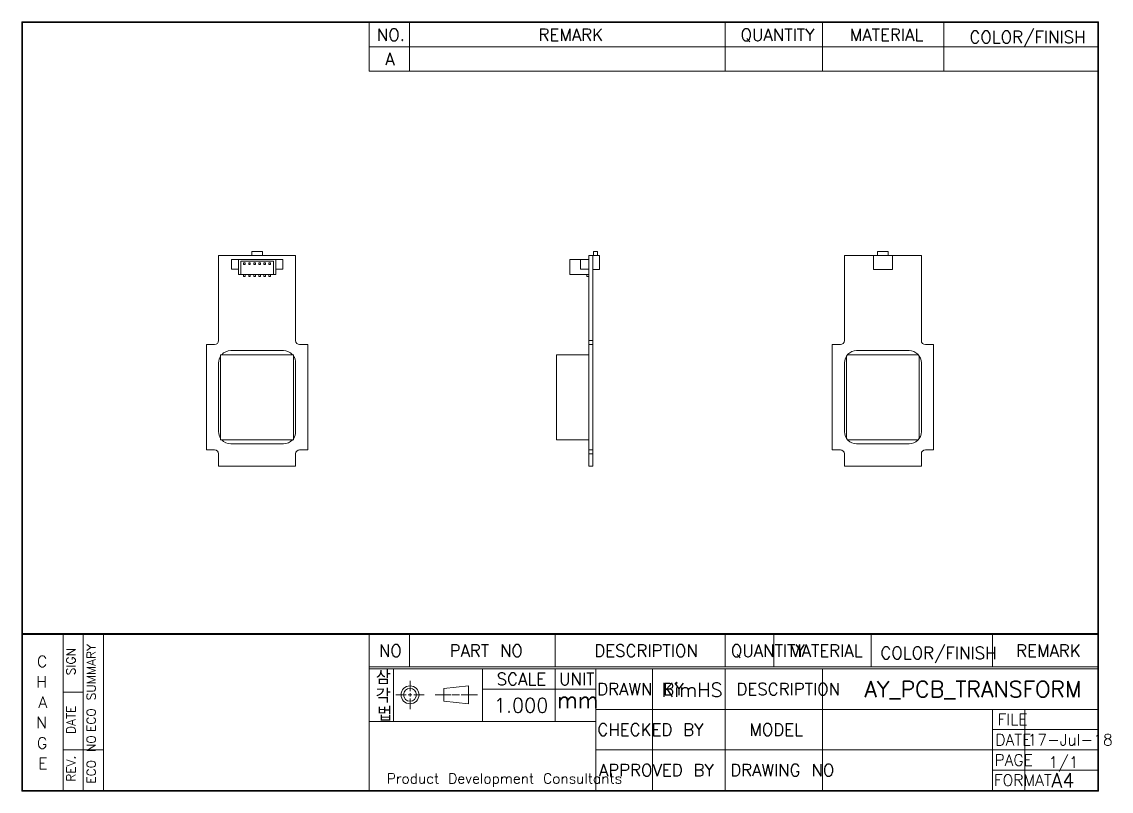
# Model space of a CAD drawing. Header units: inches. Extents: x 80 to 658, y 27 to 217.
# Drawn here: x 80.5 to 349.6, y 27 to 217 of the extents above; entities that cross this region are included whole.
import ezdxf

# ---------------------------------------------------------------- set-up
doc = ezdxf.new("R2010")
doc.units = ezdxf.units.IN
doc.header["$LTSCALE"] = 16.335
doc.header["$MEASUREMENT"] = 0
doc.layers.get('0').update_dxf_attribs({"lineweight": 0})
doc.layers.add('7_ALL_FEATURES', color=7, linetype='Continuous', lineweight=0)
doc.styles.add('Proxy_2939', font='txt.shx', dxfattribs={"width": 0.6, "height": 2.5})

# ---------------------------------------------------------------- blocks, each defined once
blk = doc.blocks.new('SYMBOL_2_BL0', base_point=(117.48, 33.77))
at = {"color": 3, "linetype": 'Continuous'}
for p, q in [((110.91, 34.68), (110.91, 37.27)), ((125.33, 36.01), (119.3, 35.35)), ((119.3, 35.35), (119.3, 32.2)), ((125.33, 31.54), (125.33, 36.01)), ((109.96, 33.8), (107.42, 33.8)), ((111.38, 33.8), (110.43, 33.8)), ((110.91, 33.36), (110.91, 34.19)), ((110.91, 30.27), (110.91, 32.86)), ((114.39, 33.8), (111.86, 33.8)), ((117.09, 33.8), (121.05, 33.8)), ((121.36, 33.8), (123.11, 33.8)), ((127.54, 33.8), (123.58, 33.8)), ((119.3, 32.2), (125.33, 31.54))]:
    blk.add_line(p, q, dxfattribs=at)
for radius in [2.22, 1.58]:
    blk.add_circle((110.91, 33.8), radius, dxfattribs=at)

msp = doc.modelspace()

# ---------------------------------------------------------------- linework, layer by layer
at = {"color": 7, "linetype": 'Continuous'}
for p, q in [((80.49, 27.03), (80.49, 217.03)), ((80.49, 217.03), (346.49, 217.03)), ((80.59, 27.13), (80.59, 216.93)), ((80.59, 216.93), (346.39, 216.93)), ((80.69, 27.23), (80.69, 216.83)), ((80.69, 216.83), (346.29, 216.83)), ((346.29, 27.23), (346.29, 216.83)), ((346.39, 27.13), (346.39, 216.93)), ((346.49, 27.03), (346.49, 217.03)), ((80.69, 66), (346.29, 66)), ((80.69, 65.98), (346.29, 65.98)), ((80.69, 65.95), (346.29, 65.95)), ((80.69, 65.93), (346.29, 65.93)), ((80.69, 65.9), (346.29, 65.9)), ((80.69, 65.88), (346.29, 65.88)), ((80.69, 65.85), (346.29, 65.85)), ((80.69, 65.83), (346.29, 65.83)), ((80.69, 65.8), (346.29, 65.8)), ((80.69, 65.78), (346.29, 65.78)), ((80.69, 65.75), (346.29, 65.75)), ((80.69, 65.73), (346.29, 65.73)), ((80.49, 27.03), (346.49, 27.03)), ((80.59, 27.13), (346.39, 27.13)), ((80.69, 27.23), (346.29, 27.23))]:
    msp.add_line(p, q, dxfattribs=at)
at = {"color": 2, "linetype": 'Continuous'}
for p, q in [((166.29, 216.83), (346.29, 216.83)), ((166.29, 216.83), (166.29, 204.83)), ((176.29, 216.83), (176.29, 204.83)), ((254.29, 216.83), (254.29, 204.83)), ((278.29, 216.83), (278.29, 204.83)), ((308.29, 216.83), (308.29, 204.83)), ((346.29, 216.83), (346.29, 204.83)), ((166.29, 210.83), (346.29, 210.83)), ((166.29, 204.83), (346.29, 204.83)), ((80.69, 27.23), (80.69, 65.73)), ((80.69, 65.73), (100.69, 65.73)), ((90.69, 27.23), (90.69, 65.73)), ((95.69, 27.23), (95.69, 65.73)), ((100.69, 27.23), (100.69, 65.73)), ((166.29, 57.73), (166.29, 65.73)), ((166.29, 65.73), (346.29, 65.73)), ((176.29, 57.73), (176.29, 65.73)), ((212.29, 57.73), (212.29, 65.73)), ((254.29, 57.73), (254.29, 65.73)), ((266.29, 57.73), (266.29, 65.73)), ((290.29, 57.73), (290.29, 65.73)), ((320.29, 57.73), (320.29, 65.73)), ((346.29, 57.73), (346.29, 65.73)), ((166.29, 57.73), (346.29, 57.73)), ((166.29, 57.73), (346.29, 57.73)), ((166.29, 27.23), (166.29, 57.73)), ((166.29, 57.23), (346.29, 57.23)), ((166.29, 57.23), (166.29, 27.23)), ((172.29, 57.23), (172.29, 44.23)), ((194.29, 57.23), (194.29, 44.23)), ((212.29, 57.23), (212.29, 44.23)), ((222.29, 57.23), (222.29, 27.23)), ((236.29, 57.23), (236.29, 27.23)), ((254.29, 57.23), (254.29, 27.23)), ((278.29, 57.23), (278.29, 27.23)), ((346.29, 57.23), (346.29, 27.23)), ((90.69, 51.48), (95.69, 51.48)), ((194.29, 52.23), (222.29, 52.23)), ((222.29, 47.23), (346.29, 47.23)), ((320.29, 47.23), (320.29, 27.23)), ((328.29, 47.23), (328.29, 27.23)), ((166.29, 44.23), (222.29, 44.23)), ((320.29, 42.23), (346.29, 42.23)), ((90.69, 37.23), (100.69, 37.23)), ((222.29, 37.23), (346.29, 37.23)), ((320.29, 32.23), (346.29, 32.23)), ((80.69, 27.23), (100.69, 27.23)), ((166.29, 27.23), (346.29, 27.23))]:
    msp.add_line(p, q, dxfattribs=at)
at = {"layer": '7_ALL_FEATURES', "color": 7, "linetype": 'Continuous'}
for p, q in [((129.12, 159.32), (129.12, 138.32)), ((148.12, 159.32), (129.12, 159.32)), ((137.32, 159.32), (137.32, 160.32)), ((137.32, 160.32), (139.92, 160.32)), ((139.92, 159.32), (139.92, 160.32)), ((148.12, 138.32), (148.12, 159.32)), ((220.55, 107.32), (220.55, 159.32)), ((220.55, 159.32), (223.25, 159.32)), ((221.55, 107.32), (221.55, 159.32)), ((221.75, 159.32), (221.75, 160.32)), ((221.75, 160.32), (222.75, 160.32)), ((222.75, 159.32), (222.75, 160.32)), ((223.25, 155.82), (223.25, 159.32)), ((283.72, 138.32), (283.72, 159.32)), ((283.72, 159.32), (302.72, 159.32)), ((290.87, 155.82), (290.87, 159.32)), ((291.92, 159.32), (291.92, 160.32)), ((291.92, 160.32), (294.52, 160.32)), ((294.52, 159.32), (294.52, 160.32)), ((295.57, 155.82), (295.57, 159.32)), ((302.72, 159.32), (302.72, 138.32)), ((132.29, 158.32), (132.29, 155.92)), ((144.94, 158.32), (132.29, 158.32)), ((133.99, 158.32), (133.99, 154.62)), ((134.59, 154.62), (134.59, 157.92)), ((142.64, 157.92), (134.59, 157.92)), ((135.29, 157.52), (135.29, 157.12)), ((135.69, 157.52), (135.29, 157.52)), ((135.29, 157.12), (135.69, 157.12)), ((135.69, 157.12), (135.69, 157.52)), ((136.54, 157.52), (136.54, 157.12)), ((136.94, 157.52), (136.54, 157.52)), ((136.54, 157.12), (136.94, 157.12)), ((136.94, 157.12), (136.94, 157.52)), ((137.79, 157.52), (137.79, 157.12)), ((138.19, 157.52), (137.79, 157.52)), ((137.79, 157.12), (138.19, 157.12)), ((138.19, 157.12), (138.19, 157.52)), ((139.04, 157.52), (139.04, 157.12)), ((139.44, 157.52), (139.04, 157.52)), ((139.04, 157.12), (139.44, 157.12)), ((139.44, 157.12), (139.44, 157.52)), ((140.29, 157.52), (140.29, 157.12)), ((140.69, 157.52), (140.29, 157.52)), ((140.29, 157.12), (140.69, 157.12)), ((140.69, 157.12), (140.69, 157.52)), ((141.54, 157.52), (141.54, 157.12)), ((141.94, 157.52), (141.54, 157.52)), ((141.54, 157.12), (141.94, 157.12)), ((141.94, 157.12), (141.94, 157.52)), ((142.64, 154.62), (142.64, 157.92)), ((143.24, 154.62), (143.24, 158.32)), ((144.94, 155.92), (144.94, 158.32)), ((215.85, 154.62), (215.85, 158.32)), ((220.55, 158.32), (215.85, 158.32)), ((218.55, 155.92), (218.55, 158.32)), ((132.29, 155.92), (133.99, 155.92)), ((133.99, 154.62), (143.24, 154.62)), ((135.29, 154.62), (135.29, 154.12)), ((135.29, 154.12), (135.69, 154.12)), ((135.69, 154.12), (135.69, 154.62)), ((136.54, 154.62), (136.54, 154.12)), ((136.54, 154.12), (136.94, 154.12)), ((136.94, 154.12), (136.94, 154.62)), ((137.79, 154.62), (137.79, 154.12)), ((137.79, 154.12), (138.19, 154.12)), ((138.19, 154.12), (138.19, 154.62)), ((139.04, 154.62), (139.04, 154.12)), ((139.04, 154.12), (139.44, 154.12)), ((139.44, 154.12), (139.44, 154.62)), ((140.29, 154.62), (140.29, 154.12)), ((140.29, 154.12), (140.69, 154.12)), ((140.69, 154.12), (140.69, 154.62)), ((141.54, 154.62), (141.54, 154.12)), ((141.54, 154.12), (141.94, 154.12)), ((141.94, 154.12), (141.94, 154.62)), ((143.24, 155.92), (144.94, 155.92)), ((220.55, 154.62), (215.85, 154.62)), ((220.55, 155.92), (218.55, 155.92)), ((220.1, 154.12), (220.1, 154.62)), ((220.55, 154.12), (220.1, 154.12)), ((221.55, 155.82), (223.25, 155.82)), ((290.87, 155.82), (295.57, 155.82)), ((126.12, 111.32), (126.12, 137.32)), ((126.12, 137.32), (128.12, 137.32)), ((149.12, 137.32), (151.12, 137.32)), ((151.12, 137.32), (151.12, 111.32)), ((221.55, 138.32), (220.55, 138.32)), ((221.55, 137.32), (220.55, 137.32)), ((280.72, 137.32), (280.72, 111.32)), ((282.72, 137.32), (280.72, 137.32)), ((305.72, 137.32), (303.72, 137.32)), ((305.72, 111.32), (305.72, 137.32)), ((129.62, 134.82), (129.62, 113.82)), ((147.62, 134.82), (129.62, 134.82)), ((132.12, 135.82), (145.12, 135.82)), ((147.62, 113.82), (147.62, 134.82)), ((212.55, 113.82), (212.55, 134.82)), ((220.55, 134.82), (212.55, 134.82)), ((284.49, 134.82), (301.95, 134.82)), ((299.72, 135.82), (286.72, 135.82)), ((129.12, 115.82), (129.12, 132.82)), ((148.12, 132.82), (148.12, 115.82)), ((283.72, 132.82), (283.72, 115.82)), ((284.22, 114.16), (284.22, 134.48)), ((302.22, 134.48), (302.22, 114.16)), ((302.72, 115.82), (302.72, 132.82)), ((129.62, 113.82), (147.62, 113.82)), ((220.55, 113.82), (212.55, 113.82)), ((301.95, 113.82), (284.49, 113.82)), ((128.12, 111.32), (126.12, 111.32)), ((145.12, 112.82), (132.12, 112.82)), ((151.12, 111.32), (149.12, 111.32)), ((221.55, 111.32), (220.55, 111.32)), ((280.72, 111.32), (282.72, 111.32)), ((286.72, 112.82), (299.72, 112.82)), ((303.72, 111.32), (305.72, 111.32)), ((129.12, 110.32), (129.12, 107.32)), ((148.12, 107.32), (148.12, 110.32)), ((220.55, 110.32), (221.55, 110.32)), ((283.72, 107.32), (283.72, 110.32)), ((302.72, 110.32), (302.72, 107.32)), ((129.12, 107.32), (148.12, 107.32)), ((221.55, 107.32), (220.55, 107.32)), ((302.72, 107.32), (283.72, 107.32))]:
    msp.add_line(p, q, dxfattribs=at)
for centre, radius, start, end in [((128.12, 138.32), 1, 270, 0), ((149.12, 138.32), 1, 180, 270), ((282.72, 138.32), 1, 270, 0), ((303.72, 138.32), 1, 180, 270), ((132.12, 132.82), 3, 90, 138.121), ((145.12, 132.82), 3, 41.879, 90), ((286.72, 132.82), 3, 90, 180), ((299.72, 132.82), 3, 0, 90), ((132.12, 132.82), 3, 146.4567, 180), ((145.12, 132.82), 3, 0, 33.5433), ((132.12, 115.82), 3, 180, 213.5433), ((145.12, 115.82), 3, 326.4567, 0), ((286.72, 115.82), 3, 180, 270), ((299.72, 115.82), 3, 270, 0), ((132.12, 115.82), 3, 221.879, 270), ((145.12, 115.82), 3, 270, 318.121), ((128.12, 110.32), 1, 0, 90), ((149.12, 110.32), 1, 90, 180), ((282.72, 110.32), 1, 0, 90), ((303.72, 110.32), 1, 90, 180)]:
    msp.add_arc(centre, radius, start, end, dxfattribs=at)

# ---------------------------------------------------------------- block references
at = {"color": 2, "linetype": 'Continuous'}
msp.add_blockref('SYMBOL_2_BL0', (182.97, 50.8), dxfattribs=at)

# ---------------------------------------------------------------- texts
at = {"color": 2, "linetype": 'Continuous', "style": 'Proxy_2939'}
for s, height, p in [('NO.', 3, (168.21, 212.33)), ('REMARK', 3, (208.15, 212.33)), ('QUANTITY', 3, (258.06, 212.33)), ('MATERIAL', 3, (285.06, 212.33)), ('COLOR/FINISH', 3, (314.61, 211.76)), ('NO', 3, (168.72, 60.23)), ('PART NO', 3, (186.18, 60.23)), ('DESCRIPTION', 3, (221.92, 60.23)), ('QUANTITY', 3, (255.66, 60.23)), ('MATERIAL', 3, (270.06, 60.23)), ('COLOR/FINISH', 3, (292.61, 59.66)), ('REMARK', 3, (326.15, 60.23)), ('C', 2.8, (84.25, 57.68)), ('삼', 3, (167.92, 53.73)), ('H', 2.8, (84.09, 52.64)), ('SCALE', 3, (197.81, 53.23)), ('UNIT', 3, (213.23, 53.23)), ('각', 3, (167.92, 49.23)), ('DRAWN BY', 3, (222.65, 50.73)), ('DESCRIPTION', 3, (257.05, 50.73)), ('A', 2.8, (84.62, 47.6)), ('법', 3, (168.26, 44.73)), ('FILE', 2.8, (321.52, 43.33)), ('N', 2.8, (84.09, 42.56)), ('CHECKED BY', 3, (222.7, 40.73)), ('MODEL', 3, (260.23, 40.73)), ('DATE', 2.8, (321, 38.33)), ('17-Jul-18', 2.8, (328.98, 38.33)), ('G', 2.8, (84.25, 37.52)), ('E', 2.8, (84.57, 32.48)), ('PAGE', 2.8, (320.78, 33.33)), ('1/1', 2.8, (334.14, 32.79)), ('APPROVED BY', 3, (223.06, 30.73)), ('DRAWING NO', 3, (255.52, 30.73)), ('FORMAT', 2.8, (320.63, 28.33)), ('A4', 3.5, (334.82, 27.98))]:
    msp.add_text(s, height=height, dxfattribs=at).set_placement(p)
at = {"color": 6, "linetype": 'Continuous', "style": 'Proxy_2939'}
msp.add_text('A', height=3, dxfattribs=at).set_placement((170.26, 206.33))
at = {"color": 2, "linetype": 'Continuous', "style": 'Proxy_2939'}
for s, p in [('SIGN', (93.74, 55.67)), ('ECO SUMMARY', (98.74, 41.67)), ('DATE', (93.74, 41.17)), ('ECO NO', (98.74, 28.88)), ('REV.', (93.74, 29.38))]:
    msp.add_text(s, height=2.2, rotation=90, dxfattribs=at).set_placement(p)
at = {"color": 7, "linetype": 'Continuous', "style": 'Proxy_2939'}
for s, height, p in [('KimHS', 3.5, (238.49, 50.31)), ('AY_PCB_TRANSFORM', 4, (288.67, 50.23)), ('1.000', 3.5, (197.09, 46.48)), ('mm', 4, (212.72, 47.56)), ('Product Development Consultants', 2.5, (170.65, 28.93))]:
    msp.add_text(s, height=height, dxfattribs=at).set_placement(p)

doc.saveas('drawing.dxf')
